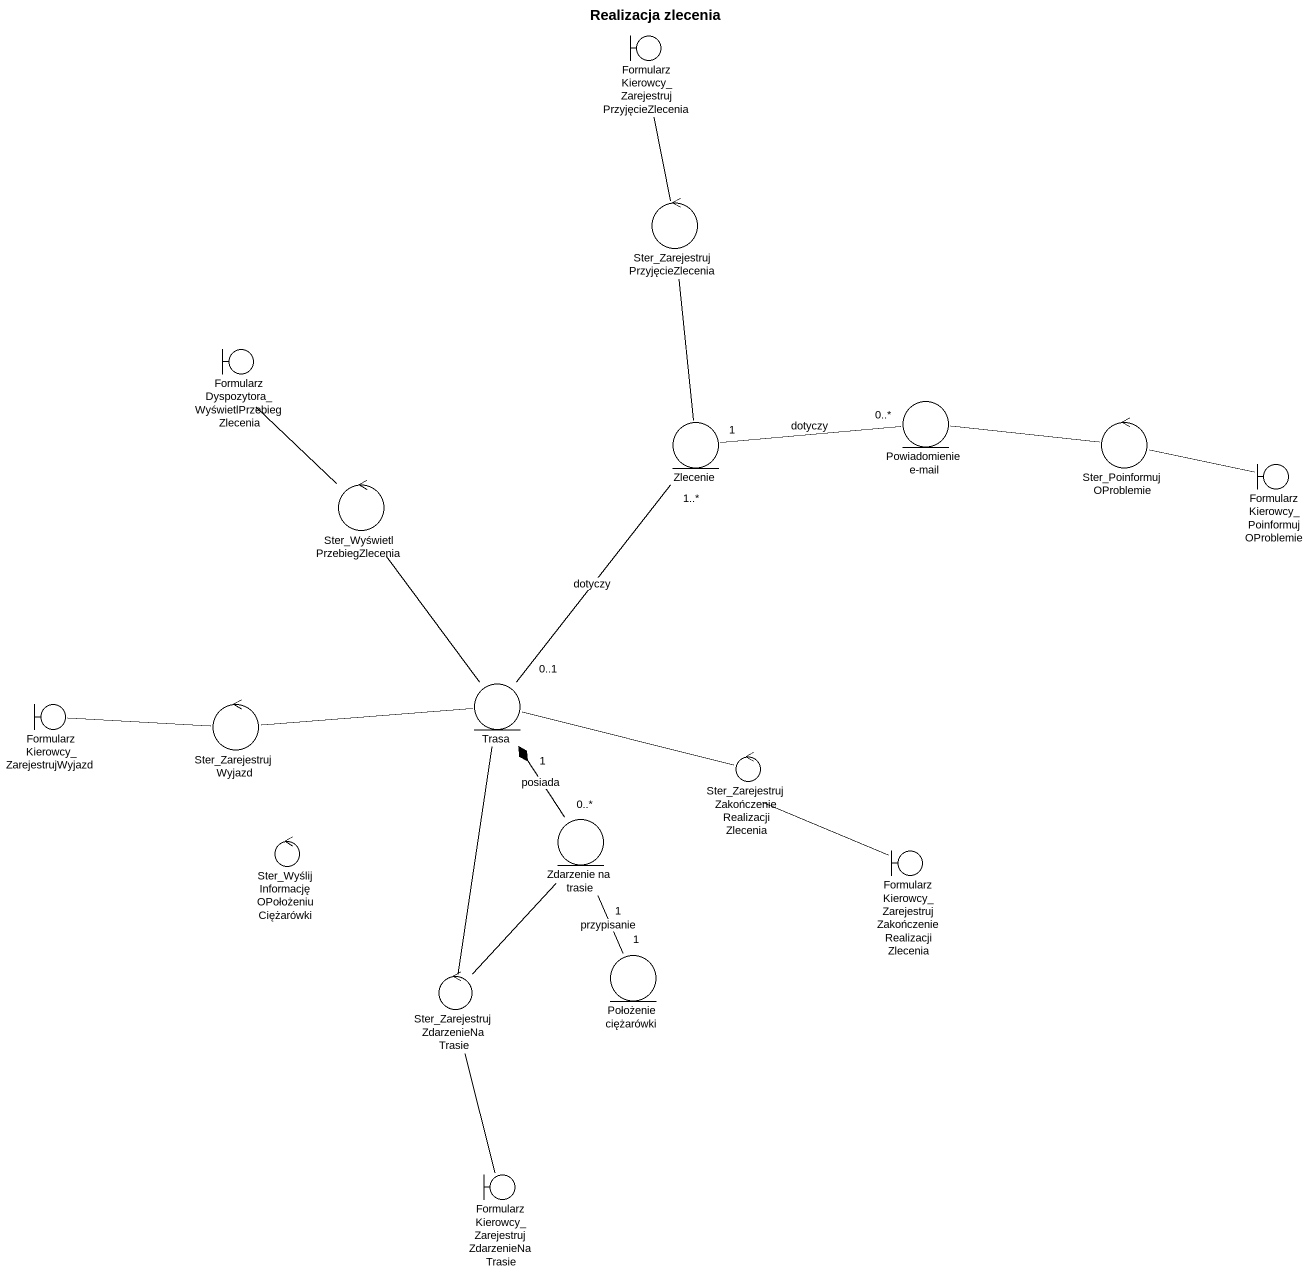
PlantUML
@startuml
title Realizacja zlecenia
boundary "FormularzKierowcy_ZarejestrujPrzyjęcieZlecenia" as FormularzKierowcy
control "Ster_ZarejestrujPrzyjęcieZlecenia" as Ster_ZarejestrujPrzyjęcieZle
boundary "FormularzDyspozytora_WyświetlPrzebiegZlecenia" as FormularzDyspozytora
entity Zlecenie
entity "Powiadomienie e-mail" as Powiadomienie_e_mail
control Ster_PoinformujOProblemie
control "Ster_WyświetlPrzebiegZlecenia" as Ster_WyświetlPrzebiegZleceni
boundary "FormularzKierowcy_PoinformujOProblemie" as FormularzKierowcy_2
boundary "FormularzKierowcy_ZarejestrujWyjazd" as FormularzKierowcy_3
control Ster_ZarejestrujWyjazd
entity Trasa
control "Ster_ZarejestrujZakończenieRealizacjiZlecenia" as Ster_ZarejestrujZakończenieR
control "Ster_WyślijInformacjęOPołożeniuCiężarówki" as Ster_WyślijInformacjęOPołoże
entity "Zdarzenie na trasie" as Zdarzenie_na_trasie
boundary "FormularzKierowcy_ZarejestrujZakończenieRealizacjiZlecenia" as FormularzKierowcy_4
entity "Położenie ciężarówki" as Położenie_ciężarówki
control "Ster_ZarejestrujZdarzenieNaTrasie" as Ster_ZarejestrujZdarzenieNaT
boundary "FormularzKierowcy_ZarejestrujZdarzenieNaTrasie" as FormularzKierowcy_5
FormularzKierowcy -- Ster_ZarejestrujPrzyjęcieZle
Ster_ZarejestrujPrzyjęcieZle -- Zlecenie
FormularzDyspozytora -- Ster_WyświetlPrzebiegZleceni
Zlecenie "1" -right- "0..*" Powiadomienie_e_mail : dotyczy
Ster_PoinformujOProblemie -left- Powiadomienie_e_mail
Ster_WyświetlPrzebiegZleceni -- Trasa
FormularzKierowcy_2 -left- Ster_PoinformujOProblemie
FormularzKierowcy_3 -right- Ster_ZarejestrujWyjazd
Ster_ZarejestrujWyjazd -right- Trasa
Trasa "0..1" -up- "1..*" Zlecenie : dotyczy
Ster_ZarejestrujZakończenieR -left- Trasa
Zdarzenie_na_trasie "0..*" -up-* "1" Trasa : posiada
Zdarzenie_na_trasie "1" -- "1" Położenie_ciężarówki : przypisanie
Zdarzenie_na_trasie -- Ster_ZarejestrujZdarzenieNaT
FormularzKierowcy_4 -left- Ster_ZarejestrujZakończenieR
Ster_ZarejestrujZdarzenieNaT -up- Trasa
FormularzKierowcy_5 -up- Ster_ZarejestrujZdarzenieNaT
@enduml
